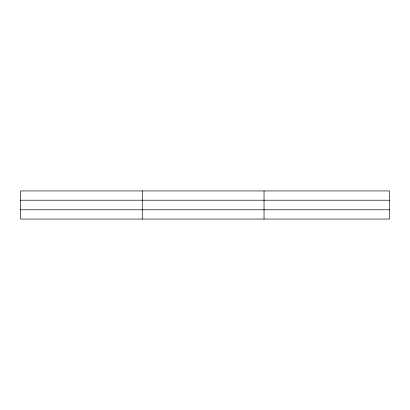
<?xml version="1.0" encoding="UTF-8"?>
<svg xmlns="http://www.w3.org/2000/svg" width="410" height="410" viewBox="0 0 410 410"><rect width="100%" height="100%" fill="white"/><g stroke="black" fill="none" stroke-linecap="round" stroke-linejoin="round"><path stroke-width="0.61" d="M142.27 219.063L142.27 190.937M264.04 219.063L264.04 190.937M389.5 200.218L389.5 190.937L20.5 190.937L20.5 219.063L389.5 219.063L389.5 200.218L20.5 200.218M20.5 209.782L389.5 209.782"/></g></svg>
